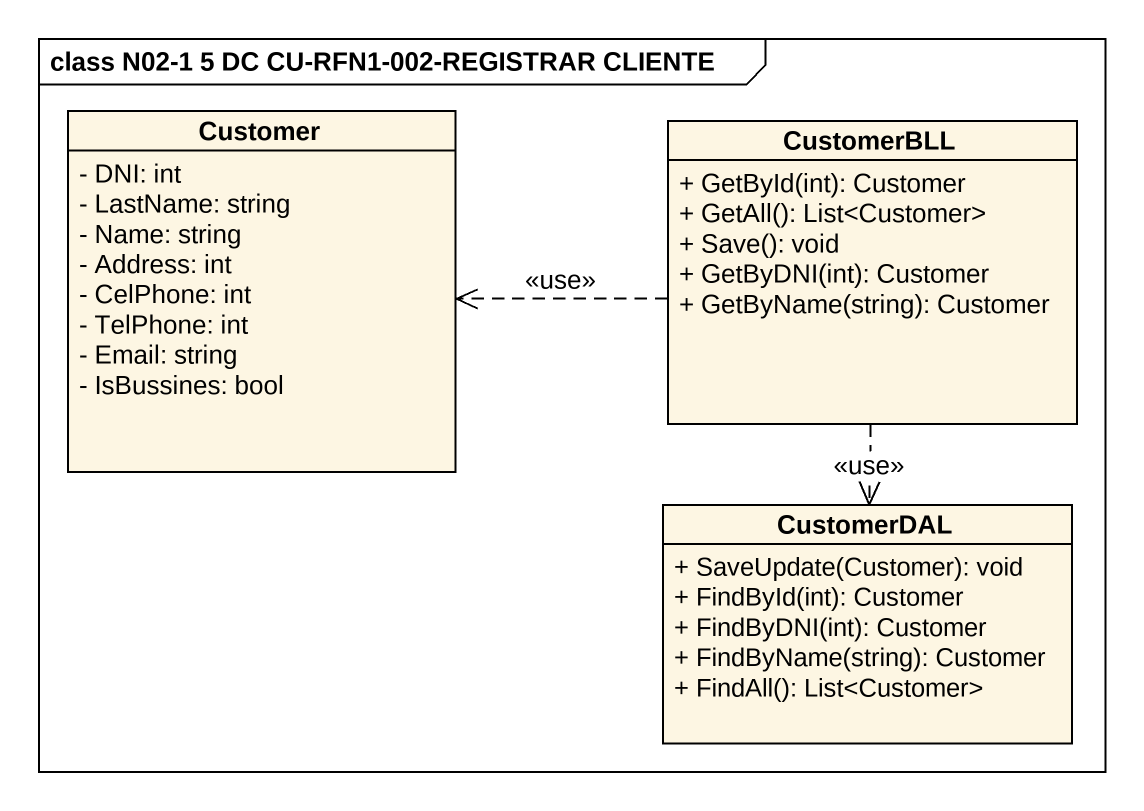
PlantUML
@startuml
mainframe class N02-1 5 DC CU-RFN1-002-REGISTRAR CLIENTE
hide circle
hide empty members
skinparam classAttributeIconSize 0
class Customer {
  - DNI: int
  - LastName: string
  - Name: string
  - Address: int
  - CelPhone: int
  - TelPhone: int
  - Email: string
  - IsBussines: bool
}
class CustomerBLL {
  + GetById(int): Customer
  + GetAll(): List<Customer>
  + Save(): void
  + GetByDNI(int): Customer
  + GetByName(string): Customer
}
class CustomerDAL {
  + SaveUpdate(Customer): void
  + FindById(int): Customer
  + FindByDNI(int): Customer
  + FindByName(string): Customer
  + FindAll(): List<Customer>
}
CustomerBLL .left.> Customer : <<use>>
CustomerBLL ..> CustomerDAL : <<use>>
@enduml
